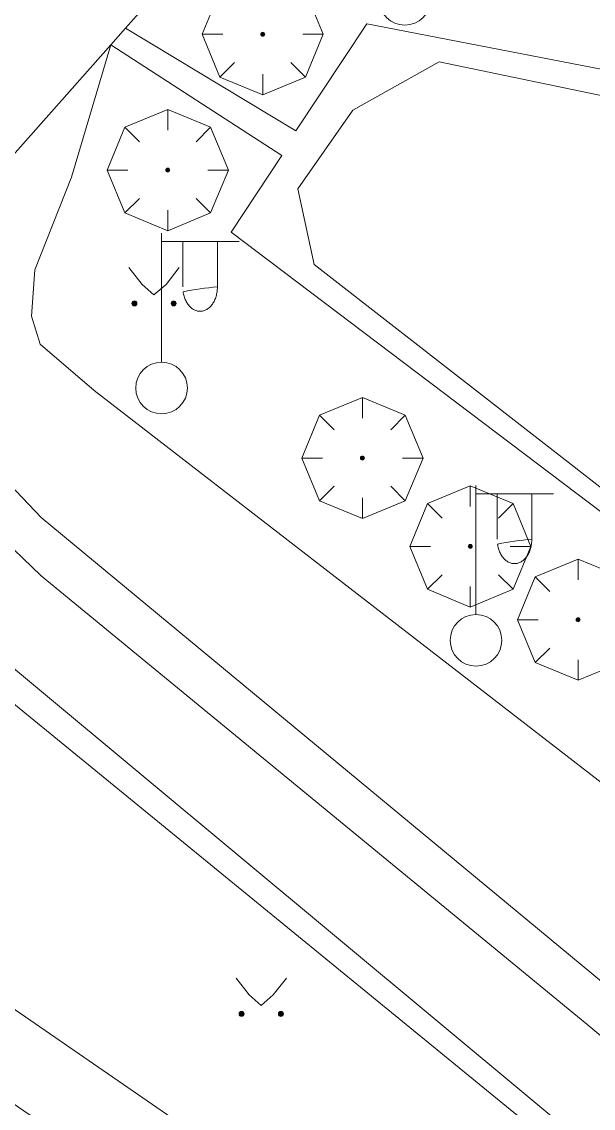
# Model space of a CAD drawing. Extents: x 1000 to 4000, y -5000 to -1000.
# Drawn here: x 1514.69 to 1536.83, y -4668.04 to -4625.92 of the extents above; entities that cross this region are included whole.
import ezdxf

# ---------------------------------------------------------------- set-up
doc = ezdxf.new("R2010")
doc.units = 0
doc.header["$MEASUREMENT"] = 0
for name, color, linetype in [('СЛОЙ_11', 7, 'CONTINUOUS'), ('СЛОЙ_24', 7, 'CONTINUOUS'), ('СЛОЙ_3', 7, 'CONTINUOUS'), ('СЛОЙ_31', 7, 'CONTINUOUS'), ('СЛОЙ_37', 7, 'CONTINUOUS'), ('СЛОЙ_41', 7, 'CONTINUOUS'), ('СЛОЙ_7', 7, 'CONTINUOUS')]:
    doc.layers.add(name, color=color, linetype=linetype)

msp = doc.modelspace()

# ---------------------------------------------------------------- linework, layer by layer
at = {"layer": 'СЛОЙ_11', "color": 253, "linetype": 'Continuous', "lineweight": 0}
msp.add_lwpolyline([(1601.91, -4721.414), (1601.555, -4721.146), (1568.112, -4696.076), (1538.503, -4672.076), (1499.866, -4640.491), (1496.121, -4640.937)], dxfattribs=at)
at = {"layer": 'СЛОЙ_24', "color": 253, "linetype": 'Continuous', "lineweight": 0}
for points in [[(1524.836, -4619.265), (1518.71, -4626.167)], [(1518.71, -4626.167), (1525.307, -4630.142), (1528.065, -4626.003), (1548.414, -4629.933), (1573.529, -4647.541)], [(1518.71, -4626.167), (1518.14, -4626.809)], [(1518.14, -4626.809), (1512.522, -4633.138), (1511.602, -4634.559), (1510.808, -4636.565), (1510.599, -4638.321)], [(1558.289, -4664.944), (1560.113, -4662.149), (1546.659, -4652.129), (1537.216, -4644.981), (1522.8, -4634.071), (1524.764, -4631.103), (1518.14, -4626.809)], [(1527.522, -4629.347), (1530.865, -4627.466), (1542.48, -4629.891)], [(1537.675, -4644.396), (1526.017, -4635.325), (1525.391, -4632.399), (1527.522, -4629.347)], [(1500.007, -4634.637), (1503.788, -4637.653), (1504.875, -4638.907), (1505.836, -4640.537), (1506.212, -4641.79), (1507.173, -4644.507), (1507.799, -4645.51), (1538.321, -4670.924), (1554.783, -4684.3), (1566.664, -4693.914), (1617.22, -4732.036), (1644.224, -4752.619)], [(1510.599, -4638.321), (1510.808, -4640.119), (1511.393, -4642.209), (1512.73, -4644.341), (1513.65, -4645.678), (1515.445, -4647.392), (1536.586, -4664.78), (1555.618, -4680.624), (1556.788, -4681.418), (1558.542, -4682.045), (1560.548, -4682.171), (1562.626, -4681.449), (1564.81, -4680.039)], [(1510.599, -4638.321), (1513.483, -4643.087), (1515.445, -4645.134), (1552.777, -4676.068), (1558.208, -4680.039), (1560.005, -4680.457), (1562.261, -4680.624), (1564.81, -4680.039)]]:
    msp.add_lwpolyline(points, dxfattribs=at)
at = {"layer": 'СЛОЙ_3', "color": 253, "linetype": 'Continuous', "lineweight": 0}
for p, q in [((1520.109, -4639.116), (1520.109, -4634.116)), ((1520.109, -4637.116), (1520.109, -4634.116)), ((1520.109, -4634.43), (1523.109, -4634.43)), ((1520.93, -4636.198), (1520.93, -4634.43)), ((1522.272, -4636.198), (1522.272, -4634.43)), ((1532.29, -4648.898), (1532.29, -4643.898)), ((1532.29, -4646.898), (1532.29, -4643.898)), ((1532.29, -4644.212), (1535.29, -4644.212)), ((1533.111, -4645.98), (1533.111, -4644.212)), ((1534.453, -4645.98), (1534.453, -4644.212))]:
    msp.add_line(p, q, dxfattribs=at)
for points in [[(1522.272, -4636.198, -0.035191), (1522.259, -4636.382, -0.036545), (1522.221, -4636.559, -0.03934), (1522.159, -4636.722, -0.0437), (1522.076, -4636.865, -0.049642), (1521.974, -4636.982, -0.056748), (1521.858, -4637.069, -0.0637), (1521.732, -4637.123, -0.068204), (1521.601, -4637.141, -0.068204), (1521.47, -4637.123, -0.0637), (1521.344, -4637.069, -0.056748), (1521.228, -4636.982, -0.049642), (1521.126, -4636.865, -0.0437), (1521.043, -4636.722, -0.03934), (1520.981, -4636.559, -0.036545), (1520.943, -4636.382, -0.035191)], [(1534.453, -4645.98, -0.035191), (1534.44, -4646.164, -0.036545), (1534.402, -4646.341, -0.03934), (1534.34, -4646.504, -0.0437), (1534.257, -4646.647, -0.049642), (1534.155, -4646.764, -0.056748), (1534.039, -4646.851, -0.0637), (1533.913, -4646.905, -0.068204), (1533.782, -4646.923, -0.068204), (1533.651, -4646.905, -0.0637), (1533.525, -4646.851, -0.056748), (1533.409, -4646.764, -0.049642), (1533.307, -4646.647, -0.0437), (1533.224, -4646.504, -0.03934), (1533.162, -4646.341, -0.036545), (1533.124, -4646.164, -0.035191)]]:
    msp.add_lwpolyline(points, format="xyb", close=True, dxfattribs=at)
for centre in [(1529.532, -4625.046), (1520.109, -4640.116), (1532.29, -4649.898)]:
    msp.add_circle(centre, 1, dxfattribs=at)
at = {"layer": 'СЛОЙ_31', "color": 253, "linetype": 'Continuous', "lineweight": 0}
msp.add_lwpolyline([(1502.142, -4655.783), (1505.355, -4657.972), (1525.992, -4672.197), (1539.82, -4681.745), (1552.422, -4690.426), (1564.32, -4698.594), (1583.822, -4711.971), (1583.745, -4712.267), (1583.643, -4712.559), (1583.516, -4712.844), (1583.366, -4713.118), (1583.192, -4713.38), (1582.998, -4713.626), (1582.785, -4713.854), (1582.556, -4714.061), (1582.313, -4714.247), (1568.028, -4704.409), (1554.874, -4695.44), (1542.441, -4686.994), (1532.61, -4680.347), (1500.85, -4658.609)], dxfattribs=at)
at = {"layer": 'СЛОЙ_37', "color": 253, "linetype": 'Continuous', "lineweight": 0}
msp.add_lwpolyline([(1518.14, -4626.809), (1516.617, -4631.938), (1515.196, -4635.533), (1515.071, -4637.331), (1515.405, -4638.417), (1517.494, -4640.215), (1545.113, -4661.576), (1555.057, -4668.18), (1556.687, -4669.894), (1559.194, -4670.27), (1560.824, -4670.646), (1561.576, -4670.396), (1562.328, -4668.891), (1564.125, -4661.826), (1568.01, -4654.135), (1572.446, -4649.067)], dxfattribs=at)
at = {"layer": 'СЛОЙ_41', "color": 253, "linetype": 'Continuous', "lineweight": 0}
for p, q in [((1518.843, -4635.447), (1519.353, -4636.097)), ((1520.793, -4635.447), (1520.283, -4636.097)), ((1519.353, -4636.097), (1519.813, -4636.507)), ((1520.283, -4636.097), (1519.813, -4636.507)), ((1522.997, -4662.993), (1523.507, -4663.643)), ((1524.947, -4662.993), (1524.437, -4663.643)), ((1523.507, -4663.643), (1523.967, -4664.053)), ((1524.437, -4663.643), (1523.967, -4664.053))]:
    msp.add_line(p, q, dxfattribs=at)
for centre in [(1519.057, -4636.835), (1520.578, -4636.835), (1523.211, -4664.381), (1524.732, -4664.381)]:
    msp.add_circle(centre, 0.0976, dxfattribs=at)
for points in [[(1518.961, -4636.854), (1518.959, -4636.835), (1518.961, -4636.816)], [(1518.966, -4636.872), (1518.961, -4636.816), (1518.966, -4636.798)], [(1518.961, -4636.854), (1518.961, -4636.816), (1518.966, -4636.872)], [(1518.975, -4636.889), (1518.966, -4636.798), (1518.975, -4636.781)], [(1518.966, -4636.872), (1518.966, -4636.798), (1518.975, -4636.889)], [(1518.988, -4636.904), (1518.975, -4636.781), (1518.988, -4636.766)], [(1518.975, -4636.889), (1518.975, -4636.781), (1518.988, -4636.904)], [(1519.002, -4636.916), (1518.988, -4636.766), (1519.002, -4636.754)], [(1518.988, -4636.904), (1518.988, -4636.766), (1519.002, -4636.916)], [(1519.019, -4636.925), (1519.002, -4636.754), (1519.019, -4636.745)], [(1519.002, -4636.916), (1519.002, -4636.754), (1519.019, -4636.925)], [(1519.038, -4636.931), (1519.019, -4636.745), (1519.038, -4636.739)], [(1519.019, -4636.925), (1519.019, -4636.745), (1519.038, -4636.931)], [(1519.057, -4636.933), (1519.038, -4636.739), (1519.057, -4636.737)], [(1519.038, -4636.931), (1519.038, -4636.739), (1519.057, -4636.933)], [(1520.482, -4636.854), (1520.48, -4636.835), (1520.482, -4636.816)], [(1520.487, -4636.872), (1520.482, -4636.816), (1520.487, -4636.798)], [(1520.482, -4636.854), (1520.482, -4636.816), (1520.487, -4636.872)], [(1520.496, -4636.889), (1520.487, -4636.798), (1520.496, -4636.781)], [(1520.487, -4636.872), (1520.487, -4636.798), (1520.496, -4636.889)], [(1520.509, -4636.904), (1520.496, -4636.781), (1520.509, -4636.766)], [(1520.496, -4636.889), (1520.496, -4636.781), (1520.509, -4636.904)], [(1520.523, -4636.916), (1520.509, -4636.766), (1520.523, -4636.754)], [(1520.509, -4636.904), (1520.509, -4636.766), (1520.523, -4636.916)], [(1520.54, -4636.925), (1520.523, -4636.754), (1520.54, -4636.745)], [(1520.523, -4636.916), (1520.523, -4636.754), (1520.54, -4636.925)], [(1520.559, -4636.931), (1520.54, -4636.745), (1520.559, -4636.739)], [(1520.54, -4636.925), (1520.54, -4636.745), (1520.559, -4636.931)], [(1520.578, -4636.933), (1520.559, -4636.739), (1520.578, -4636.737)], [(1520.559, -4636.931), (1520.559, -4636.739), (1520.578, -4636.933)], [(1523.12, -4664.418), (1523.115, -4664.362), (1523.12, -4664.344)], [(1523.129, -4664.435), (1523.12, -4664.344), (1523.129, -4664.327)], [(1523.12, -4664.418), (1523.12, -4664.344), (1523.129, -4664.435)], [(1523.142, -4664.45), (1523.129, -4664.327), (1523.142, -4664.312)], [(1523.129, -4664.435), (1523.129, -4664.327), (1523.142, -4664.45)], [(1523.156, -4664.462), (1523.142, -4664.312), (1523.156, -4664.3)], [(1523.142, -4664.45), (1523.142, -4664.312), (1523.156, -4664.462)], [(1523.173, -4664.471), (1523.156, -4664.3), (1523.173, -4664.291)], [(1523.156, -4664.462), (1523.156, -4664.3), (1523.173, -4664.471)], [(1523.192, -4664.477), (1523.173, -4664.291), (1523.192, -4664.285)], [(1523.173, -4664.471), (1523.173, -4664.291), (1523.192, -4664.477)], [(1523.211, -4664.479), (1523.192, -4664.285), (1523.211, -4664.283)], [(1523.192, -4664.477), (1523.192, -4664.285), (1523.211, -4664.479)], [(1524.641, -4664.418), (1524.636, -4664.362), (1524.641, -4664.344)], [(1524.65, -4664.435), (1524.641, -4664.344), (1524.65, -4664.327)], [(1524.641, -4664.418), (1524.641, -4664.344), (1524.65, -4664.435)], [(1524.663, -4664.45), (1524.65, -4664.327), (1524.663, -4664.312)], [(1524.65, -4664.435), (1524.65, -4664.327), (1524.663, -4664.45)], [(1524.677, -4664.462), (1524.663, -4664.312), (1524.677, -4664.3)], [(1524.663, -4664.45), (1524.663, -4664.312), (1524.677, -4664.462)], [(1524.694, -4664.471), (1524.677, -4664.3), (1524.694, -4664.291)], [(1524.677, -4664.462), (1524.677, -4664.3), (1524.694, -4664.471)], [(1524.713, -4664.477), (1524.694, -4664.291), (1524.713, -4664.285)], [(1524.694, -4664.471), (1524.694, -4664.291), (1524.713, -4664.477)], [(1524.732, -4664.479), (1524.713, -4664.285), (1524.732, -4664.283)], [(1524.713, -4664.477), (1524.713, -4664.285), (1524.732, -4664.479)], [(1523.115, -4664.4), (1523.113, -4664.381), (1523.115, -4664.362)], [(1523.115, -4664.4), (1523.115, -4664.362), (1523.12, -4664.418)], [(1524.636, -4664.4), (1524.634, -4664.381), (1524.636, -4664.362)], [(1524.636, -4664.4), (1524.636, -4664.362), (1524.641, -4664.418)]]:
    msp.add_solid(points, dxfattribs=at)
at = {"layer": 'СЛОЙ_41', "color": 253, "linetype": 'Continuous', "lineweight": 0, "extrusion": (0, 0, -1)}
for points in [[(-1519.057, -4636.933), (-1519.057, -4636.737), (-1519.076, -4636.931)], [(-1519.076, -4636.931), (-1519.057, -4636.737), (-1519.076, -4636.739)], [(-1519.076, -4636.931), (-1519.076, -4636.739), (-1519.094, -4636.925)], [(-1519.094, -4636.925), (-1519.076, -4636.739), (-1519.094, -4636.745)], [(-1519.094, -4636.925), (-1519.094, -4636.745), (-1519.111, -4636.916)], [(-1519.111, -4636.916), (-1519.094, -4636.745), (-1519.111, -4636.754)], [(-1519.111, -4636.916), (-1519.111, -4636.754), (-1519.126, -4636.904)], [(-1519.126, -4636.904), (-1519.111, -4636.754), (-1519.126, -4636.766)], [(-1519.126, -4636.904), (-1519.126, -4636.766), (-1519.138, -4636.889)], [(-1519.138, -4636.889), (-1519.126, -4636.766), (-1519.138, -4636.781)], [(-1519.138, -4636.889), (-1519.138, -4636.781), (-1519.147, -4636.872)], [(-1519.147, -4636.872), (-1519.138, -4636.781), (-1519.147, -4636.798)], [(-1519.147, -4636.872), (-1519.147, -4636.798), (-1519.152, -4636.854)], [(-1519.152, -4636.854), (-1519.147, -4636.798), (-1519.152, -4636.816)], [(-1519.152, -4636.854), (-1519.152, -4636.816), (-1519.154, -4636.835)], [(-1520.578, -4636.933), (-1520.578, -4636.737), (-1520.597, -4636.931)], [(-1520.597, -4636.931), (-1520.578, -4636.737), (-1520.597, -4636.739)], [(-1520.597, -4636.931), (-1520.597, -4636.739), (-1520.615, -4636.925)], [(-1520.615, -4636.925), (-1520.597, -4636.739), (-1520.615, -4636.745)], [(-1520.615, -4636.925), (-1520.615, -4636.745), (-1520.632, -4636.916)], [(-1520.632, -4636.916), (-1520.615, -4636.745), (-1520.632, -4636.754)], [(-1520.632, -4636.916), (-1520.632, -4636.754), (-1520.647, -4636.904)], [(-1520.647, -4636.904), (-1520.632, -4636.754), (-1520.647, -4636.766)], [(-1520.647, -4636.904), (-1520.647, -4636.766), (-1520.659, -4636.889)], [(-1520.659, -4636.889), (-1520.647, -4636.766), (-1520.659, -4636.781)], [(-1520.659, -4636.889), (-1520.659, -4636.781), (-1520.668, -4636.872)], [(-1520.668, -4636.872), (-1520.659, -4636.781), (-1520.668, -4636.798)], [(-1520.668, -4636.872), (-1520.668, -4636.798), (-1520.673, -4636.854)], [(-1520.673, -4636.854), (-1520.668, -4636.798), (-1520.673, -4636.816)], [(-1520.673, -4636.854), (-1520.673, -4636.816), (-1520.675, -4636.835)], [(-1523.211, -4664.479), (-1523.211, -4664.283), (-1523.23, -4664.477)], [(-1523.23, -4664.477), (-1523.211, -4664.283), (-1523.23, -4664.285)], [(-1523.23, -4664.477), (-1523.23, -4664.285), (-1523.248, -4664.471)], [(-1523.248, -4664.471), (-1523.23, -4664.285), (-1523.248, -4664.291)], [(-1523.248, -4664.471), (-1523.248, -4664.291), (-1523.265, -4664.462)], [(-1523.265, -4664.462), (-1523.248, -4664.291), (-1523.265, -4664.3)], [(-1523.265, -4664.462), (-1523.265, -4664.3), (-1523.28, -4664.45)], [(-1523.28, -4664.45), (-1523.265, -4664.3), (-1523.28, -4664.312)], [(-1523.28, -4664.45), (-1523.28, -4664.312), (-1523.292, -4664.435)], [(-1523.292, -4664.435), (-1523.28, -4664.312), (-1523.292, -4664.327)], [(-1523.292, -4664.435), (-1523.292, -4664.327), (-1523.301, -4664.418)], [(-1523.301, -4664.418), (-1523.292, -4664.327), (-1523.301, -4664.344)], [(-1523.301, -4664.418), (-1523.301, -4664.344), (-1523.306, -4664.4)], [(-1523.306, -4664.4), (-1523.301, -4664.344), (-1523.306, -4664.362)], [(-1524.732, -4664.479), (-1524.732, -4664.283), (-1524.751, -4664.477)], [(-1524.751, -4664.477), (-1524.732, -4664.283), (-1524.751, -4664.285)], [(-1524.751, -4664.477), (-1524.751, -4664.285), (-1524.769, -4664.471)], [(-1524.769, -4664.471), (-1524.751, -4664.285), (-1524.769, -4664.291)], [(-1524.769, -4664.471), (-1524.769, -4664.291), (-1524.786, -4664.462)], [(-1524.786, -4664.462), (-1524.769, -4664.291), (-1524.786, -4664.3)], [(-1524.786, -4664.462), (-1524.786, -4664.3), (-1524.801, -4664.45)], [(-1524.801, -4664.45), (-1524.786, -4664.3), (-1524.801, -4664.312)], [(-1524.801, -4664.45), (-1524.801, -4664.312), (-1524.813, -4664.435)], [(-1524.813, -4664.435), (-1524.801, -4664.312), (-1524.813, -4664.327)], [(-1524.813, -4664.435), (-1524.813, -4664.327), (-1524.822, -4664.418)], [(-1524.822, -4664.418), (-1524.813, -4664.327), (-1524.822, -4664.344)], [(-1524.822, -4664.418), (-1524.822, -4664.344), (-1524.827, -4664.4)], [(-1524.827, -4664.4), (-1524.822, -4664.344), (-1524.827, -4664.362)], [(-1523.306, -4664.4), (-1523.306, -4664.362), (-1523.308, -4664.381)], [(-1524.827, -4664.4), (-1524.827, -4664.362), (-1524.829, -4664.381)]]:
    msp.add_solid(points, dxfattribs=at)
at = {"layer": 'СЛОЙ_7', "color": 253, "linetype": 'Continuous', "lineweight": 0}
for p, q in [((1521.68, -4626.402), (1522.367, -4624.742)), ((1525.688, -4624.742), (1526.376, -4626.402)), ((1522.367, -4628.062), (1521.68, -4626.402)), ((1522.48, -4626.402), (1521.68, -4626.402)), ((1526.376, -4626.402), (1525.576, -4626.402)), ((1526.376, -4626.402), (1525.688, -4628.062)), ((1522.367, -4628.062), (1522.933, -4627.497)), ((1525.688, -4628.062), (1525.122, -4627.497)), ((1524.027, -4628.75), (1522.367, -4628.062)), ((1524.027, -4628.75), (1524.027, -4627.95)), ((1525.688, -4628.062), (1524.027, -4628.75)), ((1518.69, -4630.009), (1520.35, -4629.321)), ((1520.35, -4629.321), (1522.011, -4630.009)), ((1520.35, -4629.321), (1520.35, -4630.121)), ((1518.003, -4631.669), (1518.69, -4630.009)), ((1519.256, -4630.574), (1518.69, -4630.009)), ((1522.011, -4630.009), (1521.445, -4630.574)), ((1522.011, -4630.009), (1522.699, -4631.669)), ((1518.69, -4633.329), (1518.003, -4631.669)), ((1518.803, -4631.669), (1518.003, -4631.669)), ((1522.699, -4631.669), (1521.899, -4631.669)), ((1522.699, -4631.669), (1522.011, -4633.329)), ((1518.69, -4633.329), (1519.256, -4632.764)), ((1522.011, -4633.329), (1521.445, -4632.764)), ((1520.35, -4634.017), (1518.69, -4633.329)), ((1520.35, -4634.017), (1520.35, -4633.217)), ((1522.011, -4633.329), (1520.35, -4634.017)), ((1526.232, -4641.17), (1527.892, -4640.482)), ((1527.892, -4640.482), (1529.552, -4641.17)), ((1527.892, -4640.482), (1527.892, -4641.282)), ((1525.544, -4642.831), (1526.232, -4641.17)), ((1526.797, -4641.735), (1526.232, -4641.17)), ((1529.552, -4641.17), (1528.987, -4641.735)), ((1529.552, -4641.17), (1530.24, -4642.831)), ((1526.232, -4644.491), (1525.544, -4642.831)), ((1526.344, -4642.831), (1525.544, -4642.831)), ((1530.24, -4642.831), (1529.44, -4642.831)), ((1530.24, -4642.831), (1529.552, -4644.491)), ((1526.232, -4644.491), (1526.797, -4643.925)), ((1529.552, -4644.491), (1528.987, -4643.925)), ((1530.41, -4644.598), (1532.07, -4643.91)), ((1532.07, -4643.91), (1533.731, -4644.598)), ((1532.07, -4643.91), (1532.07, -4644.71)), ((1527.892, -4645.178), (1526.232, -4644.491)), ((1527.892, -4645.178), (1527.892, -4644.378)), ((1529.552, -4644.491), (1527.892, -4645.178)), ((1529.723, -4646.258), (1530.41, -4644.598)), ((1530.975, -4645.163), (1530.41, -4644.598)), ((1533.731, -4644.598), (1533.165, -4645.163)), ((1533.731, -4644.598), (1534.419, -4646.258)), ((1530.41, -4647.918), (1529.723, -4646.258)), ((1530.523, -4646.258), (1529.723, -4646.258)), ((1534.419, -4646.258), (1533.619, -4646.258)), ((1534.419, -4646.258), (1533.731, -4647.918)), ((1534.588, -4647.44), (1536.248, -4646.752)), ((1536.248, -4646.752), (1537.909, -4647.44)), ((1536.248, -4646.752), (1536.248, -4647.552)), ((1530.41, -4647.918), (1530.975, -4647.353)), ((1533.731, -4647.918), (1533.165, -4647.353)), ((1533.901, -4649.101), (1534.588, -4647.44)), ((1535.154, -4648.006), (1534.588, -4647.44)), ((1532.07, -4648.606), (1530.41, -4647.918)), ((1532.07, -4648.606), (1532.07, -4647.806)), ((1533.731, -4647.918), (1532.07, -4648.606)), ((1534.588, -4650.761), (1533.901, -4649.101)), ((1534.701, -4649.101), (1533.901, -4649.101)), ((1534.588, -4650.761), (1535.154, -4650.195)), ((1536.248, -4651.448), (1534.588, -4650.761)), ((1536.248, -4651.448), (1536.248, -4650.648)), ((1537.909, -4650.761), (1536.248, -4651.448))]:
    msp.add_line(p, q, dxfattribs=at)
for centre in [(1524.027, -4626.402), (1520.35, -4631.669), (1527.892, -4642.831), (1532.07, -4646.258), (1536.248, -4649.101)]:
    msp.add_circle(centre, 0.0769, dxfattribs=at)
for points in [[(1523.951, -4626.417), (1523.95, -4626.402), (1523.951, -4626.387)], [(1523.956, -4626.432), (1523.951, -4626.387), (1523.956, -4626.373)], [(1523.951, -4626.417), (1523.951, -4626.387), (1523.956, -4626.432)], [(1523.963, -4626.445), (1523.956, -4626.373), (1523.963, -4626.36)], [(1523.956, -4626.432), (1523.956, -4626.373), (1523.963, -4626.445)], [(1523.973, -4626.457), (1523.963, -4626.36), (1523.973, -4626.348)], [(1523.963, -4626.445), (1523.963, -4626.36), (1523.973, -4626.457)], [(1523.984, -4626.466), (1523.973, -4626.348), (1523.984, -4626.338)], [(1523.973, -4626.457), (1523.973, -4626.348), (1523.984, -4626.466)], [(1523.997, -4626.473), (1523.984, -4626.338), (1523.997, -4626.331)], [(1523.984, -4626.466), (1523.984, -4626.338), (1523.997, -4626.473)], [(1524.012, -4626.478), (1523.997, -4626.331), (1524.012, -4626.327)], [(1523.997, -4626.473), (1523.997, -4626.331), (1524.012, -4626.478)], [(1524.027, -4626.479), (1524.012, -4626.327), (1524.027, -4626.325)], [(1524.012, -4626.478), (1524.012, -4626.327), (1524.027, -4626.479)], [(1520.275, -4631.684), (1520.273, -4631.669), (1520.275, -4631.654)], [(1520.279, -4631.699), (1520.275, -4631.654), (1520.279, -4631.64)], [(1520.275, -4631.684), (1520.275, -4631.654), (1520.279, -4631.699)], [(1520.286, -4631.712), (1520.279, -4631.64), (1520.286, -4631.627)], [(1520.279, -4631.699), (1520.279, -4631.64), (1520.286, -4631.712)], [(1520.296, -4631.724), (1520.286, -4631.627), (1520.296, -4631.615)], [(1520.286, -4631.712), (1520.286, -4631.627), (1520.296, -4631.724)], [(1520.307, -4631.733), (1520.296, -4631.615), (1520.307, -4631.605)], [(1520.296, -4631.724), (1520.296, -4631.615), (1520.307, -4631.733)], [(1520.321, -4631.74), (1520.307, -4631.605), (1520.321, -4631.598)], [(1520.307, -4631.733), (1520.307, -4631.605), (1520.321, -4631.74)], [(1520.335, -4631.745), (1520.321, -4631.598), (1520.335, -4631.594)], [(1520.321, -4631.74), (1520.321, -4631.598), (1520.335, -4631.745)], [(1520.35, -4631.746), (1520.335, -4631.594), (1520.35, -4631.592)], [(1520.335, -4631.745), (1520.335, -4631.594), (1520.35, -4631.746)], [(1527.816, -4642.846), (1527.815, -4642.831), (1527.816, -4642.816)], [(1527.82, -4642.86), (1527.816, -4642.816), (1527.82, -4642.801)], [(1527.816, -4642.846), (1527.816, -4642.816), (1527.82, -4642.86)], [(1527.828, -4642.873), (1527.82, -4642.801), (1527.828, -4642.788)], [(1527.82, -4642.86), (1527.82, -4642.801), (1527.828, -4642.873)], [(1527.837, -4642.885), (1527.828, -4642.788), (1527.837, -4642.776)], [(1527.828, -4642.873), (1527.828, -4642.788), (1527.837, -4642.885)], [(1527.849, -4642.895), (1527.837, -4642.776), (1527.849, -4642.767)], [(1527.837, -4642.885), (1527.837, -4642.776), (1527.849, -4642.895)], [(1527.862, -4642.902), (1527.849, -4642.767), (1527.862, -4642.76)], [(1527.849, -4642.895), (1527.849, -4642.767), (1527.862, -4642.902)], [(1527.877, -4642.906), (1527.862, -4642.76), (1527.877, -4642.755)], [(1527.862, -4642.902), (1527.862, -4642.76), (1527.877, -4642.906)], [(1527.892, -4642.908), (1527.877, -4642.755), (1527.892, -4642.754)], [(1527.877, -4642.906), (1527.877, -4642.755), (1527.892, -4642.908)], [(1531.999, -4646.288), (1531.994, -4646.243), (1531.999, -4646.229)], [(1532.006, -4646.301), (1531.999, -4646.229), (1532.006, -4646.216)], [(1531.999, -4646.288), (1531.999, -4646.229), (1532.006, -4646.301)], [(1532.015, -4646.313), (1532.006, -4646.216), (1532.015, -4646.204)], [(1532.006, -4646.301), (1532.006, -4646.216), (1532.015, -4646.313)], [(1532.027, -4646.322), (1532.015, -4646.204), (1532.027, -4646.194)], [(1532.015, -4646.313), (1532.015, -4646.204), (1532.027, -4646.322)], [(1532.04, -4646.329), (1532.027, -4646.194), (1532.04, -4646.187)], [(1532.027, -4646.322), (1532.027, -4646.194), (1532.04, -4646.329)], [(1532.055, -4646.334), (1532.04, -4646.187), (1532.055, -4646.183)], [(1532.04, -4646.329), (1532.04, -4646.187), (1532.055, -4646.334)], [(1532.07, -4646.335), (1532.055, -4646.183), (1532.07, -4646.182)], [(1532.055, -4646.334), (1532.055, -4646.183), (1532.07, -4646.335)], [(1531.994, -4646.273), (1531.993, -4646.258), (1531.994, -4646.243)], [(1531.994, -4646.273), (1531.994, -4646.243), (1531.999, -4646.288)], [(1536.173, -4649.116), (1536.171, -4649.101), (1536.173, -4649.086)], [(1536.177, -4649.13), (1536.173, -4649.086), (1536.177, -4649.071)], [(1536.173, -4649.116), (1536.173, -4649.086), (1536.177, -4649.13)], [(1536.184, -4649.144), (1536.177, -4649.071), (1536.184, -4649.058)], [(1536.177, -4649.13), (1536.177, -4649.071), (1536.184, -4649.144)], [(1536.194, -4649.155), (1536.184, -4649.058), (1536.194, -4649.047)], [(1536.184, -4649.144), (1536.184, -4649.058), (1536.194, -4649.155)], [(1536.206, -4649.165), (1536.194, -4649.047), (1536.206, -4649.037)], [(1536.194, -4649.155), (1536.194, -4649.047), (1536.206, -4649.165)], [(1536.219, -4649.172), (1536.206, -4649.037), (1536.219, -4649.03)], [(1536.206, -4649.165), (1536.206, -4649.037), (1536.219, -4649.172)], [(1536.233, -4649.176), (1536.219, -4649.03), (1536.233, -4649.025)], [(1536.219, -4649.172), (1536.219, -4649.03), (1536.233, -4649.176)], [(1536.248, -4649.178), (1536.233, -4649.025), (1536.248, -4649.024)], [(1536.233, -4649.176), (1536.233, -4649.025), (1536.248, -4649.178)]]:
    msp.add_solid(points, dxfattribs=at)
at = {"layer": 'СЛОЙ_7', "color": 253, "linetype": 'Continuous', "lineweight": 0, "extrusion": (0, 0, -1)}
for points in [[(-1524.027, -4626.479), (-1524.027, -4626.325), (-1524.042, -4626.478)], [(-1524.042, -4626.478), (-1524.027, -4626.325), (-1524.042, -4626.327)], [(-1524.042, -4626.478), (-1524.042, -4626.327), (-1524.056, -4626.473)], [(-1524.056, -4626.473), (-1524.042, -4626.327), (-1524.056, -4626.331)], [(-1524.056, -4626.473), (-1524.056, -4626.331), (-1524.07, -4626.466)], [(-1524.07, -4626.466), (-1524.056, -4626.331), (-1524.07, -4626.338)], [(-1524.07, -4626.466), (-1524.07, -4626.338), (-1524.081, -4626.457)], [(-1524.081, -4626.457), (-1524.07, -4626.338), (-1524.081, -4626.348)], [(-1524.081, -4626.457), (-1524.081, -4626.348), (-1524.091, -4626.445)], [(-1524.091, -4626.445), (-1524.081, -4626.348), (-1524.091, -4626.36)], [(-1524.091, -4626.445), (-1524.091, -4626.36), (-1524.098, -4626.432)], [(-1524.098, -4626.432), (-1524.091, -4626.36), (-1524.098, -4626.373)], [(-1524.098, -4626.432), (-1524.098, -4626.373), (-1524.102, -4626.417)], [(-1524.102, -4626.417), (-1524.098, -4626.373), (-1524.102, -4626.387)], [(-1524.102, -4626.417), (-1524.102, -4626.387), (-1524.104, -4626.402)], [(-1520.35, -4631.746), (-1520.35, -4631.592), (-1520.365, -4631.745)], [(-1520.365, -4631.745), (-1520.35, -4631.592), (-1520.365, -4631.594)], [(-1520.365, -4631.745), (-1520.365, -4631.594), (-1520.379, -4631.74)], [(-1520.379, -4631.74), (-1520.365, -4631.594), (-1520.379, -4631.598)], [(-1520.379, -4631.74), (-1520.379, -4631.598), (-1520.393, -4631.733)], [(-1520.393, -4631.733), (-1520.379, -4631.598), (-1520.393, -4631.605)], [(-1520.393, -4631.733), (-1520.393, -4631.605), (-1520.404, -4631.724)], [(-1520.404, -4631.724), (-1520.393, -4631.605), (-1520.404, -4631.615)], [(-1520.404, -4631.724), (-1520.404, -4631.615), (-1520.414, -4631.712)], [(-1520.414, -4631.712), (-1520.404, -4631.615), (-1520.414, -4631.627)], [(-1520.414, -4631.712), (-1520.414, -4631.627), (-1520.421, -4631.699)], [(-1520.421, -4631.699), (-1520.414, -4631.627), (-1520.421, -4631.64)], [(-1520.421, -4631.699), (-1520.421, -4631.64), (-1520.425, -4631.684)], [(-1520.425, -4631.684), (-1520.421, -4631.64), (-1520.425, -4631.654)], [(-1520.425, -4631.684), (-1520.425, -4631.654), (-1520.427, -4631.669)], [(-1527.892, -4642.908), (-1527.892, -4642.754), (-1527.907, -4642.906)], [(-1527.907, -4642.906), (-1527.892, -4642.754), (-1527.907, -4642.755)], [(-1527.907, -4642.906), (-1527.907, -4642.755), (-1527.921, -4642.902)], [(-1527.921, -4642.902), (-1527.907, -4642.755), (-1527.921, -4642.76)], [(-1527.921, -4642.902), (-1527.921, -4642.76), (-1527.934, -4642.895)], [(-1527.934, -4642.895), (-1527.921, -4642.76), (-1527.934, -4642.767)], [(-1527.934, -4642.895), (-1527.934, -4642.767), (-1527.946, -4642.885)], [(-1527.946, -4642.885), (-1527.934, -4642.767), (-1527.946, -4642.776)], [(-1527.946, -4642.885), (-1527.946, -4642.776), (-1527.955, -4642.873)], [(-1527.955, -4642.873), (-1527.946, -4642.776), (-1527.955, -4642.788)], [(-1527.955, -4642.873), (-1527.955, -4642.788), (-1527.963, -4642.86)], [(-1527.963, -4642.86), (-1527.955, -4642.788), (-1527.963, -4642.801)], [(-1527.963, -4642.86), (-1527.963, -4642.801), (-1527.967, -4642.846)], [(-1527.967, -4642.846), (-1527.963, -4642.801), (-1527.967, -4642.816)], [(-1527.967, -4642.846), (-1527.967, -4642.816), (-1527.968, -4642.831)], [(-1532.07, -4646.335), (-1532.07, -4646.182), (-1532.085, -4646.334)], [(-1532.085, -4646.334), (-1532.07, -4646.182), (-1532.085, -4646.183)], [(-1532.085, -4646.334), (-1532.085, -4646.183), (-1532.099, -4646.329)], [(-1532.099, -4646.329), (-1532.085, -4646.183), (-1532.099, -4646.187)], [(-1532.099, -4646.329), (-1532.099, -4646.187), (-1532.113, -4646.322)], [(-1532.113, -4646.322), (-1532.099, -4646.187), (-1532.113, -4646.194)], [(-1532.113, -4646.322), (-1532.113, -4646.194), (-1532.124, -4646.313)], [(-1532.124, -4646.313), (-1532.113, -4646.194), (-1532.124, -4646.204)], [(-1532.124, -4646.313), (-1532.124, -4646.204), (-1532.134, -4646.301)], [(-1532.134, -4646.301), (-1532.124, -4646.204), (-1532.134, -4646.216)], [(-1532.134, -4646.301), (-1532.134, -4646.216), (-1532.141, -4646.288)], [(-1532.141, -4646.288), (-1532.134, -4646.216), (-1532.141, -4646.229)], [(-1532.141, -4646.288), (-1532.141, -4646.229), (-1532.145, -4646.273)], [(-1532.145, -4646.273), (-1532.141, -4646.229), (-1532.145, -4646.243)], [(-1532.145, -4646.273), (-1532.145, -4646.243), (-1532.147, -4646.258)], [(-1536.248, -4649.178), (-1536.248, -4649.024), (-1536.263, -4649.176)], [(-1536.263, -4649.176), (-1536.248, -4649.024), (-1536.263, -4649.025)], [(-1536.263, -4649.176), (-1536.263, -4649.025), (-1536.278, -4649.172)], [(-1536.278, -4649.172), (-1536.263, -4649.025), (-1536.278, -4649.03)], [(-1536.278, -4649.172), (-1536.278, -4649.03), (-1536.291, -4649.165)], [(-1536.291, -4649.165), (-1536.278, -4649.03), (-1536.291, -4649.037)], [(-1536.291, -4649.165), (-1536.291, -4649.037), (-1536.303, -4649.155)], [(-1536.303, -4649.155), (-1536.291, -4649.037), (-1536.303, -4649.047)], [(-1536.303, -4649.155), (-1536.303, -4649.047), (-1536.312, -4649.144)], [(-1536.312, -4649.144), (-1536.303, -4649.047), (-1536.312, -4649.058)], [(-1536.312, -4649.144), (-1536.312, -4649.058), (-1536.319, -4649.13)], [(-1536.319, -4649.13), (-1536.312, -4649.058), (-1536.319, -4649.071)], [(-1536.319, -4649.13), (-1536.319, -4649.071), (-1536.324, -4649.116)], [(-1536.324, -4649.116), (-1536.319, -4649.071), (-1536.324, -4649.086)], [(-1536.324, -4649.116), (-1536.324, -4649.086), (-1536.325, -4649.101)]]:
    msp.add_solid(points, dxfattribs=at)

doc.saveas('drawing.dxf')
